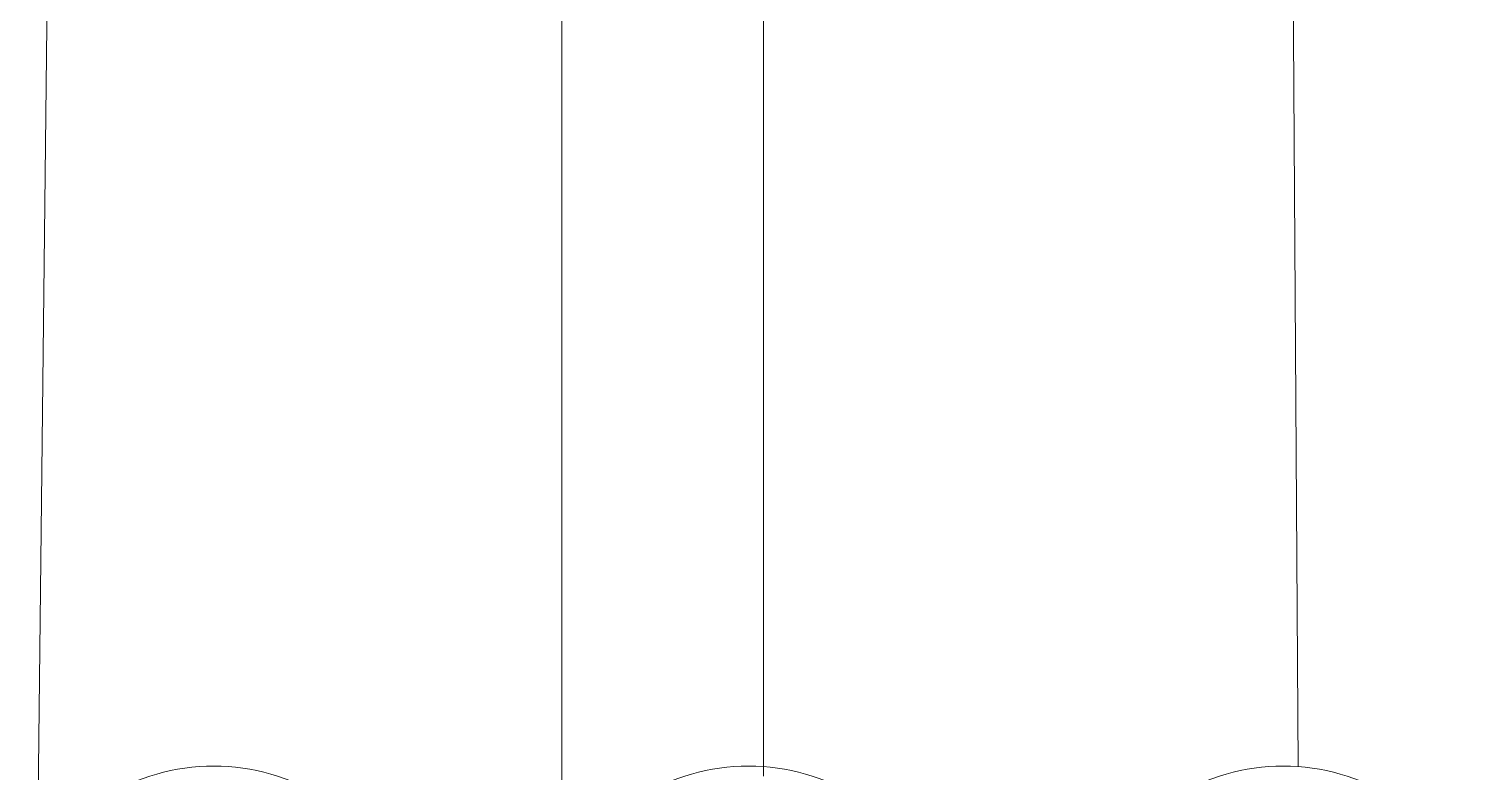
# Model space of a CAD drawing. Header units: millimetres. Extents: x 3949 to 6037, y -1956 to 1273.
# Drawn here: x 4832.85 to 4839.82, y -1545.69 to -1542.09 of the extents above; entities that cross this region are included whole.
import ezdxf

# ---------------------------------------------------------------- set-up
doc = ezdxf.new("R2010")
doc.units = ezdxf.units.MM
doc.layers.add('PADRÃO DE ENTRADA', color=7, linetype='Continuous', lineweight=0)

msp = doc.modelspace()

# ---------------------------------------------------------------- hatches: boundary and pattern name
at = {"layer": 'PADRÃO DE ENTRADA'}
h = msp.add_hatch(dxfattribs=at)
h.set_pattern_fill('ANGLE', color=8, scale=30.153826)
h.set_pattern_definition([(0, (-137.73, -5777.92), (0, 210.6245), [153.1814, -57.443]), (90, (-137.73, -5777.92), (-210.6245, 1e-14), [153.1814, -57.443])])
h.paths.add_polyline_path([(4835.4309, -1507.4795), (4834.9427, -1507.4795), (4834.5522, -1506.8448), (4833.8687, -1508.1141), (4833.6246, -1507.4795), (4833.4293, -1507.4795), (4833.1056, -1528.7652), (4835.4309, -1528.7652)])
h.paths.add_polyline_path([(4838.7507, -1507.4795), (4838.5555, -1507.4795), (4838.0672, -1506.796), (4837.4326, -1508.2606), (4837.1397, -1507.4795), (4836.4074, -1507.4795), (4836.4074, -1528.7652), (4838.8864, -1528.7652)])
h.paths.add_polyline_path([(4835.4309, -1529.5951), (4833.0929, -1529.5951), (4833.0387, -1533.159), (4832.8935, -1546.1347, -0.600759), (4834.6574, -1546.2429), (4835.4309, -1546.2429)])
h.paths.add_polyline_path([(4838.8917, -1529.5951), (4836.4074, -1529.5951), (4836.4074, -1545.6598, -0.274072), (4837.2448, -1546.2429), (4838.0109, -1546.2429, -0.313671), (4838.9941, -1545.6597)])

# ---------------------------------------------------------------- linework, layer by layer
at = {"layer": 'PADRÃO DE ENTRADA', "lineweight": 5}
msp.add_lwpolyline([(4832.8923, -1546.2429), (4833.0387, -1533.159), (4833.4293, -1507.4795)], dxfattribs=at)
at = {"layer": 'PADRÃO DE ENTRADA', "color": 7, "lineweight": 5}
for points in [[(4835.4309, -1546.2429), (4835.4309, -1507.4795)], [(4836.4074, -1545.7059), (4836.4074, -1507.4795)], [(4838.9941, -1545.6597), (4838.7507, -1507.4795)]]:
    msp.add_lwpolyline(points, dxfattribs=at)
for centre in [(4833.7466, -1546.6579), (4836.3341, -1546.6579), (4838.9216, -1546.6579)]:
    msp.add_arc(centre, 1.0008, 26.62312, 153.36929, dxfattribs=at)

doc.saveas('drawing.dxf')
